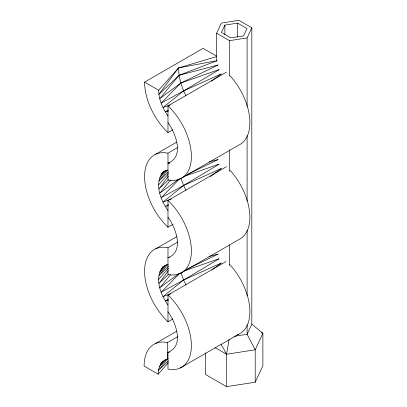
<?xml version="1.0" encoding="UTF-8"?>
<svg xmlns="http://www.w3.org/2000/svg" width="407" height="407" viewBox="0 0 407 407"><rect width="100%" height="100%" fill="white"/><g stroke="black" fill="none" stroke-linecap="round" stroke-linejoin="round"><path stroke-width="0.61" d="M167.984 210.455C160.47 199.801 153.775 183.119 163.395 171.754M167.984 305.016C160.47 294.363 153.775 277.681 163.395 266.315M177.905 336.569L167.516 342.567A47.599 27.483 60 0 0 144.119 366.071L158.155 374.181C158.13 369.424 159.595 364.631 162.927 361.146M216.651 61.187L216.651 33.216L221.362 23.072L238.94 20.35L251.811 27.778L251.811 324.16L262.881 333.257L262.881 365.674L255.204 382.219L226.551 386.65L226.551 354.227L229.095 339.489M224.873 25.097L221.444 32.479L230.805 37.882L243.59 35.902L247.013 28.521L237.657 23.118L224.873 25.097L224.873 34.615M247.1 106.471L247.1 37.927L251.811 27.778M251.811 324.16L247.1 334.31L255.204 349.796L255.204 382.219M216.514 56.634L178.515 67.933L158.908 94.353C160.048 102.162 163.38 109.524 167.984 115.893M168.335 176.216L158.908 188.914L168.539 179.813M168.335 270.777L158.908 283.476L168.539 274.374M163.741 171.464L161.111 174.74L163.477 171.774M165.105 170.589L159.742 177.6L166.051 170.497M164.723 265.649L159.742 272.161L166.473 264.586M164.637 359.981L159.274 366.992L166.005 359.417M163.477 266.336L161.111 269.302L162.978 267.028L165.288 265.41L167.984 264.489M163.009 361.167L160.643 364.133L162.51 361.859L164.82 360.241L167.984 358.832M163.762 171.484L162.978 172.466L165.288 170.848L167.984 169.928M167.613 170.126L158.908 180.983L168.483 171.952M168.01 264.194L158.908 275.544L168.483 266.514M167.938 358.531L158.44 370.375L168.467 360.917M170.625 180.087L159.742 193.259L179.299 178.719M170.625 274.649L159.742 287.82L179.299 273.28M158.623 90.227L178.515 67.933L217.399 60.582L179.09 75.285L158.908 94.353L158.623 90.227L144.587 82.117L203.083 48.347L216.58 56.141M158.623 184.788L168.356 173.881M158.623 279.35L168.356 268.442M158.155 374.181L168.315 362.795M179.492 178.938L161.111 197.705L183.593 185.48L219.058 164.26M179.492 273.499L161.111 292.267L183.593 280.041L219.058 258.821M211.289 81.212L220.96 74.166M210.266 176.516L220.96 168.727M211.798 269.963L220.96 263.288M168.518 109.921L165.288 111.854L168.391 111.167M168.518 204.482L165.288 206.415L168.391 205.728M168.518 299.043L165.288 300.977L168.391 300.29M219.058 69.699L183.593 90.919L161.111 103.144L180.805 83.038L217.669 65.201M172.904 129.802L167.984 132.641L167.984 105.896L226.48 72.125M155.795 154.197L176.572 142.201M172.904 224.364L167.984 227.203A47.599 27.483 60 0 1 144.587 176.679A47.599 27.483 60 0 1 167.984 153.174L177.823 147.497M180.174 178.902L238.665 145.131A47.599 27.483 60 0 0 230.001 75.717M167.984 227.203L167.984 200.458L226.48 166.687M155.795 248.758L176.572 236.762M172.904 318.925L167.984 321.764A47.599 27.483 60 0 1 144.587 271.24A47.599 27.483 60 0 1 167.984 247.736L177.823 242.053M180.174 273.463L238.665 239.692A47.599 27.483 60 0 0 230.001 170.274M167.984 321.764L167.984 295.019L225.931 261.564M155.326 343.589L176.648 331.278M180.174 368.025L238.665 334.254M187.042 174.583L217.669 159.763M186.477 269.419L217.669 254.324M221.469 73.794L183.593 90.919L162.978 107.565L170.111 104.955M221.469 168.356L183.593 185.48L162.978 202.126L171.301 199.079M221.469 262.917L183.593 280.041L162.978 296.688L170.706 293.859M219.007 69.582L180.805 83.038L159.742 98.698L179.09 75.285L218.238 64.927M183.191 176.76L219.007 164.143M183.791 271.108L219.007 258.704M169.867 162.963L167.984 163.171C184.819 156.817 175.6 132.992 167.984 122.644M167.984 257.733L169.231 257.59L167.984 257.733C184.819 251.378 175.6 227.554 167.984 217.206M167.984 295.019A47.599 27.483 60 0 1 191.382 345.538A47.599 27.483 60 0 1 167.984 369.047L167.984 352.294C184.819 345.94 175.6 322.115 167.984 311.767M209.061 161.915L218.238 159.488M209.061 256.476L218.238 254.049M216.651 33.216L229.523 40.649L247.1 37.927M234.544 336.253L247.1 334.31L247.1 324.791M215.054 347.588L226.551 354.227L255.204 349.796L262.881 333.257L261.269 332.326M167.984 163.171L169.851 162.958M167.984 352.294L169.755 352.091M226.551 386.65L205.581 374.542L205.581 352.925M221.143 344.312L226.551 354.227M186.014 95.879C181.497 87.266 178.78 77.676 178.515 67.933M186.014 190.44L183.593 185.48L181.003 178.164M186.014 285.002L183.593 280.041L181.003 272.726M247.1 135.663L247.1 201.033M247.1 230.23L247.1 295.599M237.657 23.118L237.657 37.083M229.523 40.649L229.523 76.19M229.523 149.807L229.523 171.388M229.523 245.004L229.523 265.313M167.984 153.174L167.984 179.925A47.599 27.483 60 0 0 191.382 156.415A47.599 27.483 60 0 0 167.984 105.896M167.984 247.736L167.984 274.486A47.599 27.483 60 0 0 191.382 250.977A47.599 27.483 60 0 0 167.984 200.458M167.516 342.567L167.516 359.32M229.568 264.367A47.599 27.483 60 0 1 237.596 334.696M167.984 132.641A47.599 27.483 60 0 1 144.587 82.117"/></g></svg>
